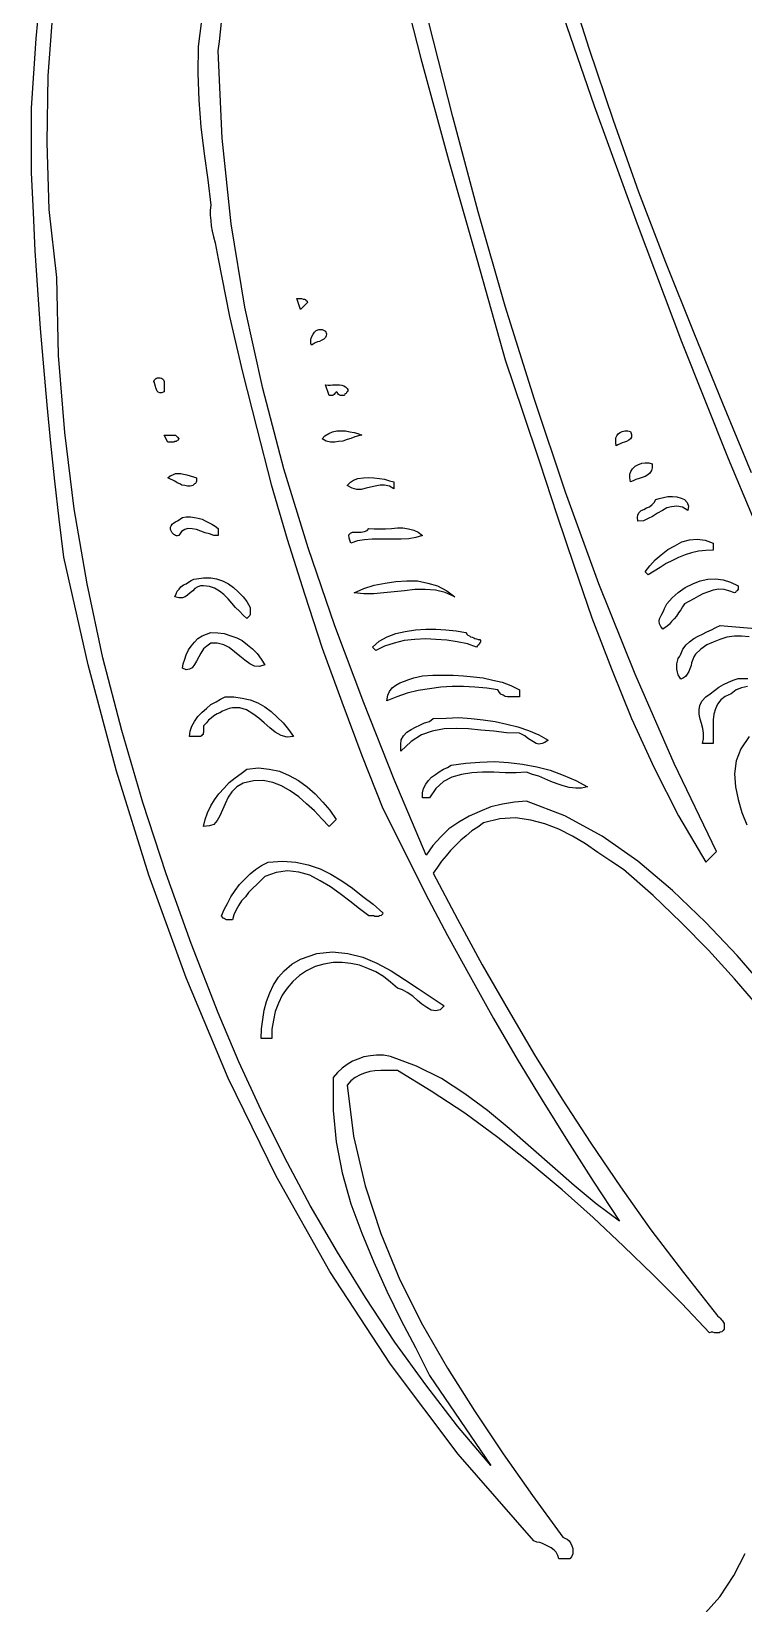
# Model space of a CAD drawing. Extents: x 0.02 to 6.72, y 0.02 to 7.01.
# Drawn here: x 0.019 to 1.334, y 2.659 to 5.559 of the extents above; entities that cross this region are included whole.
import ezdxf

# ---------------------------------------------------------------- set-up
doc = ezdxf.new("R2010")
doc.units = 0
doc.layers.add('1', color=7, linetype='Continuous')

msp = doc.modelspace()

# ---------------------------------------------------------------- linework, layer by layer
for points in [[(1.364, 3.757), (1.317, 3.811), (1.269, 3.864), (1.219, 3.915), (1.167, 3.965), (1.112, 4.013), (1.089, 4.028), (1.065, 4.044), (1.042, 4.06), (1.018, 4.074), (0.993, 4.087), (0.967, 4.097), (0.941, 4.104), (0.913, 4.108), (0.884, 4.106), (0.854, 4.099), (0.843, 4.091), (0.832, 4.084), (0.822, 4.075), (0.812, 4.067), (0.802, 4.057), (0.793, 4.048), (0.785, 4.038), (0.776, 4.028), (0.769, 4.017), (0.761, 4.006), (0.806, 3.921), (0.851, 3.837), (0.899, 3.754), (0.948, 3.671), (0.999, 3.589), (1.052, 3.508), (1.107, 3.427), (1.163, 3.348), (1.223, 3.269), (1.284, 3.192), (1.286, 3.189), (1.289, 3.187), (1.291, 3.185), (1.293, 3.182), (1.295, 3.18), (1.297, 3.177), (1.298, 3.175), (1.298, 3.172), (1.298, 3.169), (1.298, 3.165), (1.296, 3.162), (1.294, 3.16), (1.291, 3.159), (1.289, 3.158), (1.286, 3.158), (1.283, 3.158), (1.28, 3.158), (1.277, 3.159), (1.274, 3.159), (1.271, 3.158), (1.22, 3.212), (1.167, 3.265), (1.112, 3.318), (1.056, 3.371), (0.999, 3.422), (0.94, 3.471), (0.88, 3.518), (0.819, 3.563), (0.757, 3.604), (0.695, 3.642), (0.685, 3.642), (0.674, 3.642), (0.664, 3.642), (0.653, 3.641), (0.644, 3.64), (0.634, 3.637), (0.626, 3.634), (0.617, 3.629), (0.609, 3.623), (0.602, 3.615), (0.614, 3.521), (0.635, 3.429), (0.664, 3.341), (0.699, 3.256), (0.741, 3.173), (0.787, 3.093), (0.837, 3.014), (0.89, 2.935), (0.944, 2.858), (1, 2.781), (1.004, 2.779), (1.008, 2.777), (1.012, 2.774), (1.015, 2.769), (1.017, 2.765), (1.019, 2.76), (1.019, 2.755), (1.019, 2.75), (1.016, 2.745), (1.013, 2.741), (0.993, 2.741), (0.991, 2.747), (0.988, 2.753), (0.984, 2.757), (0.979, 2.761), (0.974, 2.764), (0.969, 2.766), (0.963, 2.769), (0.958, 2.771), (0.952, 2.772), (0.947, 2.774), (0.807, 2.934), (0.682, 3.1), (0.57, 3.271), (0.471, 3.447), (0.382, 3.628), (0.305, 3.813), (0.236, 4.002), (0.176, 4.194), (0.124, 4.39), (0.079, 4.589), (0.07, 4.659), (0.062, 4.729), (0.055, 4.799), (0.048, 4.87), (0.042, 4.94), (0.036, 5.011), (0.031, 5.082), (0.026, 5.154), (0.023, 5.225), (0.019, 5.298), (0.019, 5.307), (0.019, 5.318), (0.019, 5.33), (0.019, 5.342), (0.019, 5.354), (0.019, 5.367), (0.019, 5.379), (0.019, 5.392), (0.019, 5.405), (0.019, 5.417), (0.028, 5.546), (0.04, 5.674)], [(1.006, 5.662), (1.048, 5.528), (1.093, 5.395), (1.14, 5.263), (1.19, 5.133), (1.242, 5.003), (1.295, 4.873), (1.348, 4.745)], [(1.396, 4.556), (1.306, 4.77), (1.22, 4.986), (1.138, 5.203), (1.059, 5.421), (0.983, 5.641)], [(0.529, 5.059), (0.516, 5.046), (0.509, 5.066), (0.512, 5.066), (0.515, 5.066), (0.518, 5.066), (0.521, 5.065), (0.523, 5.065), (0.525, 5.064), (0.526, 5.063), (0.528, 5.061), (0.529, 5.059)], [(0.562, 5.006), (0.564, 5.001), (0.563, 4.997), (0.562, 4.994), (0.559, 4.991), (0.555, 4.989), (0.551, 4.987), (0.547, 4.986), (0.543, 4.984), (0.539, 4.982), (0.536, 4.98), (0.535, 4.983), (0.535, 4.987), (0.535, 4.991), (0.537, 4.996), (0.539, 5), (0.542, 5.004), (0.545, 5.007), (0.55, 5.009), (0.556, 5.009), (0.562, 5.006)], [(0.264, 4.913), (0.264, 4.894), (0.259, 4.892), (0.256, 4.892), (0.253, 4.893), (0.251, 4.895), (0.25, 4.898), (0.249, 4.901), (0.248, 4.904), (0.247, 4.908), (0.246, 4.911), (0.245, 4.913), (0.246, 4.916), (0.248, 4.918), (0.25, 4.919), (0.252, 4.92), (0.254, 4.92), (0.257, 4.92), (0.259, 4.919), (0.261, 4.918), (0.263, 4.916), (0.264, 4.913)], [(0.602, 4.9), (0.603, 4.898), (0.603, 4.896), (0.602, 4.894), (0.601, 4.893), (0.6, 4.891), (0.598, 4.89), (0.597, 4.888), (0.596, 4.887), (0.593, 4.887), (0.591, 4.887), (0.59, 4.887), (0.588, 4.888), (0.586, 4.889), (0.585, 4.891), (0.584, 4.892), (0.582, 4.894), (0.581, 4.892), (0.579, 4.891), (0.578, 4.889), (0.576, 4.888), (0.575, 4.887), (0.573, 4.887), (0.571, 4.887), (0.569, 4.887), (0.562, 4.907), (0.567, 4.906), (0.571, 4.906), (0.575, 4.907), (0.579, 4.907), (0.584, 4.907), (0.588, 4.907), (0.592, 4.906), (0.596, 4.905), (0.599, 4.903), (0.602, 4.9)], [(0.629, 4.814), (0.623, 4.813), (0.616, 4.811), (0.609, 4.808), (0.602, 4.806), (0.594, 4.803), (0.586, 4.802), (0.579, 4.801), (0.571, 4.801), (0.563, 4.803), (0.556, 4.807), (0.561, 4.813), (0.568, 4.817), (0.575, 4.82), (0.583, 4.822), (0.591, 4.822), (0.599, 4.822), (0.607, 4.82), (0.615, 4.819), (0.622, 4.817), (0.629, 4.814)], [(1.125, 4.821), (1.127, 4.815), (1.127, 4.81), (1.125, 4.807), (1.122, 4.805), (1.118, 4.802), (1.114, 4.801), (1.11, 4.8), (1.106, 4.798), (1.102, 4.796), (1.099, 4.794), (1.098, 4.8), (1.098, 4.805), (1.098, 4.809), (1.1, 4.813), (1.103, 4.817), (1.106, 4.819), (1.11, 4.821), (1.115, 4.822), (1.12, 4.822), (1.125, 4.821)], [(0.291, 4.807), (0.29, 4.805), (0.288, 4.804), (0.286, 4.802), (0.284, 4.802), (0.282, 4.801), (0.279, 4.801), (0.277, 4.801), (0.274, 4.801), (0.271, 4.801), (0.264, 4.814), (0.267, 4.814), (0.27, 4.814), (0.273, 4.814), (0.276, 4.814), (0.279, 4.814), (0.282, 4.814), (0.285, 4.814), (0.287, 4.812), (0.289, 4.81), (0.291, 4.807)], [(1.165, 4.761), (1.165, 4.754), (1.164, 4.749), (1.161, 4.744), (1.157, 4.741), (1.152, 4.738), (1.147, 4.736), (1.141, 4.734), (1.135, 4.732), (1.13, 4.73), (1.125, 4.728), (1.124, 4.735), (1.124, 4.742), (1.126, 4.747), (1.129, 4.752), (1.134, 4.757), (1.139, 4.759), (1.146, 4.762), (1.152, 4.763), (1.159, 4.763), (1.165, 4.761)], [(0.324, 4.735), (0.324, 4.733), (0.324, 4.73), (0.324, 4.729), (0.323, 4.727), (0.322, 4.725), (0.32, 4.724), (0.319, 4.723), (0.317, 4.721), (0.312, 4.72), (0.307, 4.72), (0.302, 4.721), (0.297, 4.722), (0.293, 4.724), (0.288, 4.726), (0.284, 4.729), (0.28, 4.731), (0.276, 4.733), (0.271, 4.735), (0.275, 4.739), (0.28, 4.741), (0.285, 4.743), (0.29, 4.743), (0.295, 4.743), (0.3, 4.742), (0.306, 4.741), (0.312, 4.739), (0.318, 4.737), (0.324, 4.735)], [(0.688, 4.728), (0.688, 4.715), (0.68, 4.72), (0.671, 4.722), (0.663, 4.722), (0.654, 4.72), (0.645, 4.718), (0.637, 4.716), (0.628, 4.714), (0.62, 4.714), (0.611, 4.716), (0.602, 4.721), (0.608, 4.727), (0.614, 4.731), (0.622, 4.734), (0.632, 4.735), (0.641, 4.736), (0.651, 4.735), (0.662, 4.734), (0.671, 4.733), (0.68, 4.73), (0.688, 4.728)], [(1.231, 4.675), (1.221, 4.681), (1.211, 4.683), (1.201, 4.682), (1.192, 4.68), (1.184, 4.675), (1.175, 4.67), (1.166, 4.664), (1.158, 4.66), (1.149, 4.656), (1.139, 4.655), (1.138, 4.662), (1.139, 4.667), (1.141, 4.671), (1.145, 4.675), (1.15, 4.677), (1.155, 4.68), (1.16, 4.682), (1.165, 4.686), (1.169, 4.69), (1.172, 4.695), (1.178, 4.697), (1.186, 4.699), (1.194, 4.701), (1.203, 4.701), (1.211, 4.7), (1.219, 4.698), (1.225, 4.695), (1.23, 4.69), (1.232, 4.683), (1.231, 4.675)], [(0.364, 4.642), (0.364, 4.629), (0.356, 4.629), (0.348, 4.632), (0.34, 4.634), (0.332, 4.637), (0.324, 4.64), (0.316, 4.641), (0.308, 4.642), (0.302, 4.64), (0.296, 4.636), (0.291, 4.629), (0.289, 4.628), (0.287, 4.628), (0.285, 4.629), (0.283, 4.63), (0.282, 4.631), (0.281, 4.632), (0.279, 4.634), (0.278, 4.635), (0.276, 4.64), (0.276, 4.644), (0.277, 4.647), (0.279, 4.65), (0.282, 4.652), (0.285, 4.654), (0.289, 4.656), (0.292, 4.658), (0.295, 4.66), (0.298, 4.662), (0.305, 4.663), (0.313, 4.663), (0.32, 4.662), (0.327, 4.661), (0.334, 4.659), (0.34, 4.656), (0.346, 4.653), (0.352, 4.65), (0.358, 4.646), (0.364, 4.642)], [(0.741, 4.629), (0.729, 4.625), (0.716, 4.623), (0.702, 4.622), (0.689, 4.622), (0.675, 4.622), (0.661, 4.622), (0.648, 4.622), (0.634, 4.621), (0.621, 4.619), (0.609, 4.615), (0.606, 4.624), (0.605, 4.63), (0.608, 4.633), (0.612, 4.635), (0.617, 4.635), (0.622, 4.635), (0.628, 4.635), (0.634, 4.636), (0.639, 4.638), (0.642, 4.642), (0.652, 4.641), (0.663, 4.641), (0.673, 4.641), (0.684, 4.642), (0.695, 4.643), (0.705, 4.643), (0.715, 4.641), (0.725, 4.639), (0.733, 4.635), (0.741, 4.629)], [(1.278, 4.615), (1.278, 4.602), (1.264, 4.601), (1.251, 4.6), (1.238, 4.597), (1.226, 4.593), (1.214, 4.588), (1.203, 4.583), (1.191, 4.577), (1.18, 4.57), (1.169, 4.563), (1.158, 4.556), (1.152, 4.562), (1.161, 4.573), (1.171, 4.584), (1.182, 4.593), (1.194, 4.603), (1.207, 4.61), (1.22, 4.617), (1.234, 4.621), (1.248, 4.622), (1.263, 4.62), (1.278, 4.615)], [(0.423, 4.496), (0.423, 4.493), (0.423, 4.49), (0.423, 4.488), (0.423, 4.485), (0.423, 4.483), (0.422, 4.481), (0.42, 4.479), (0.419, 4.478), (0.417, 4.476), (0.41, 4.482), (0.403, 4.489), (0.396, 4.496), (0.389, 4.504), (0.382, 4.512), (0.374, 4.52), (0.366, 4.526), (0.357, 4.532), (0.348, 4.535), (0.337, 4.536), (0.331, 4.536), (0.326, 4.534), (0.321, 4.531), (0.317, 4.527), (0.312, 4.523), (0.307, 4.519), (0.303, 4.516), (0.298, 4.514), (0.291, 4.514), (0.284, 4.516), (0.286, 4.521), (0.288, 4.526), (0.292, 4.53), (0.295, 4.534), (0.3, 4.538), (0.305, 4.54), (0.309, 4.543), (0.314, 4.546), (0.319, 4.548), (0.324, 4.549), (0.337, 4.551), (0.35, 4.551), (0.361, 4.549), (0.372, 4.545), (0.383, 4.54), (0.392, 4.533), (0.401, 4.525), (0.41, 4.516), (0.417, 4.507), (0.423, 4.496)], [(0.801, 4.516), (0.783, 4.524), (0.765, 4.528), (0.746, 4.529), (0.727, 4.529), (0.708, 4.527), (0.689, 4.525), (0.67, 4.523), (0.651, 4.521), (0.633, 4.521), (0.615, 4.523), (0.633, 4.531), (0.652, 4.537), (0.672, 4.541), (0.692, 4.544), (0.712, 4.545), (0.732, 4.545), (0.751, 4.541), (0.769, 4.536), (0.786, 4.527), (0.801, 4.516)], [(1.324, 4.536), (1.324, 4.534), (1.324, 4.532), (1.324, 4.53), (1.323, 4.528), (1.322, 4.527), (1.32, 4.526), (1.319, 4.524), (1.317, 4.523), (1.307, 4.527), (1.298, 4.529), (1.288, 4.53), (1.278, 4.528), (1.269, 4.525), (1.259, 4.521), (1.251, 4.517), (1.242, 4.512), (1.233, 4.507), (1.225, 4.503), (1.221, 4.497), (1.218, 4.492), (1.214, 4.486), (1.21, 4.48), (1.206, 4.475), (1.201, 4.47), (1.197, 4.465), (1.192, 4.461), (1.189, 4.459), (1.185, 4.456), (1.181, 4.461), (1.179, 4.466), (1.178, 4.471), (1.179, 4.475), (1.181, 4.48), (1.183, 4.484), (1.186, 4.489), (1.188, 4.494), (1.19, 4.498), (1.192, 4.503), (1.202, 4.514), (1.213, 4.524), (1.226, 4.533), (1.24, 4.54), (1.254, 4.545), (1.268, 4.548), (1.282, 4.549), (1.296, 4.547), (1.31, 4.543), (1.324, 4.536)], [(0.45, 4.39), (0.44, 4.387), (0.431, 4.388), (0.422, 4.392), (0.413, 4.399), (0.404, 4.406), (0.394, 4.414), (0.384, 4.422), (0.374, 4.427), (0.362, 4.43), (0.35, 4.43), (0.343, 4.425), (0.337, 4.42), (0.332, 4.412), (0.328, 4.405), (0.324, 4.397), (0.32, 4.391), (0.316, 4.385), (0.311, 4.382), (0.305, 4.381), (0.298, 4.384), (0.299, 4.392), (0.302, 4.401), (0.305, 4.409), (0.309, 4.418), (0.314, 4.425), (0.32, 4.432), (0.326, 4.439), (0.334, 4.444), (0.342, 4.447), (0.35, 4.45), (0.363, 4.449), (0.375, 4.448), (0.387, 4.444), (0.398, 4.44), (0.408, 4.435), (0.418, 4.427), (0.427, 4.42), (0.436, 4.411), (0.443, 4.401), (0.45, 4.39)], [(0.847, 4.437), (0.848, 4.435), (0.848, 4.432), (0.847, 4.431), (0.846, 4.429), (0.845, 4.427), (0.843, 4.426), (0.842, 4.425), (0.841, 4.423), (0.824, 4.429), (0.805, 4.433), (0.786, 4.436), (0.766, 4.437), (0.747, 4.438), (0.727, 4.437), (0.707, 4.435), (0.689, 4.43), (0.671, 4.425), (0.655, 4.417), (0.649, 4.423), (0.661, 4.434), (0.676, 4.442), (0.692, 4.448), (0.709, 4.452), (0.728, 4.455), (0.747, 4.456), (0.766, 4.456), (0.784, 4.455), (0.803, 4.453), (0.821, 4.45), (0.823, 4.447), (0.825, 4.445), (0.828, 4.444), (0.83, 4.442), (0.833, 4.441), (0.836, 4.44), (0.838, 4.439), (0.841, 4.438), (0.844, 4.437), (0.847, 4.437)], [(1.344, 4.442), (1.33, 4.443), (1.317, 4.443), (1.303, 4.441), (1.29, 4.437), (1.278, 4.432), (1.266, 4.427), (1.255, 4.419), (1.245, 4.41), (1.242, 4.405), (1.24, 4.4), (1.238, 4.394), (1.237, 4.389), (1.235, 4.383), (1.233, 4.378), (1.23, 4.373), (1.227, 4.369), (1.223, 4.366), (1.218, 4.364), (1.216, 4.367), (1.213, 4.372), (1.212, 4.377), (1.211, 4.382), (1.211, 4.387), (1.211, 4.392), (1.212, 4.397), (1.213, 4.402), (1.216, 4.406), (1.218, 4.41), (1.222, 4.419), (1.228, 4.427), (1.234, 4.433), (1.242, 4.439), (1.25, 4.443), (1.258, 4.447), (1.266, 4.451), (1.275, 4.455), (1.283, 4.459), (1.291, 4.463), (1.37, 4.456)], [(0.92, 4.344), (0.92, 4.331), (0.915, 4.331), (0.911, 4.331), (0.906, 4.331), (0.902, 4.331), (0.898, 4.331), (0.894, 4.332), (0.89, 4.334), (0.886, 4.336), (0.883, 4.339), (0.88, 4.344), (0.86, 4.347), (0.838, 4.349), (0.817, 4.35), (0.796, 4.35), (0.775, 4.349), (0.754, 4.346), (0.733, 4.343), (0.713, 4.338), (0.694, 4.331), (0.675, 4.324), (0.677, 4.334), (0.68, 4.341), (0.685, 4.348), (0.692, 4.353), (0.699, 4.357), (0.708, 4.36), (0.716, 4.363), (0.725, 4.366), (0.733, 4.368), (0.741, 4.37), (0.76, 4.371), (0.779, 4.371), (0.798, 4.371), (0.817, 4.37), (0.835, 4.368), (0.853, 4.366), (0.871, 4.362), (0.888, 4.358), (0.904, 4.352), (0.92, 4.344)], [(1.341, 4.35), (1.33, 4.348), (1.32, 4.344), (1.311, 4.337), (1.3, 4.332), (1.292, 4.326), (1.286, 4.318), (1.282, 4.309), (1.279, 4.299), (1.278, 4.289), (1.278, 4.278), (1.278, 4.266), (1.278, 4.255), (1.278, 4.245), (1.258, 4.245), (1.26, 4.254), (1.26, 4.264), (1.259, 4.273), (1.256, 4.282), (1.254, 4.29), (1.252, 4.299), (1.252, 4.307), (1.253, 4.315), (1.257, 4.323), (1.264, 4.331), (1.272, 4.337), (1.28, 4.343), (1.288, 4.349), (1.297, 4.354), (1.306, 4.358), (1.315, 4.362), (1.324, 4.365), (1.333, 4.365), (1.342, 4.365)], [(0.503, 4.258), (0.491, 4.257), (0.48, 4.26), (0.469, 4.266), (0.459, 4.274), (0.449, 4.283), (0.439, 4.292), (0.428, 4.3), (0.416, 4.307), (0.404, 4.311), (0.39, 4.311), (0.384, 4.31), (0.378, 4.307), (0.372, 4.305), (0.367, 4.302), (0.362, 4.3), (0.356, 4.296), (0.351, 4.292), (0.346, 4.288), (0.342, 4.283), (0.337, 4.278), (0.337, 4.275), (0.337, 4.272), (0.337, 4.269), (0.337, 4.266), (0.336, 4.264), (0.336, 4.262), (0.334, 4.261), (0.333, 4.259), (0.331, 4.258), (0.311, 4.258), (0.312, 4.268), (0.315, 4.277), (0.32, 4.286), (0.326, 4.295), (0.334, 4.303), (0.342, 4.31), (0.35, 4.317), (0.36, 4.322), (0.368, 4.327), (0.377, 4.331), (0.393, 4.331), (0.408, 4.329), (0.423, 4.326), (0.437, 4.32), (0.45, 4.313), (0.462, 4.304), (0.473, 4.294), (0.484, 4.283), (0.494, 4.271), (0.503, 4.258)], [(0.973, 4.251), (0.967, 4.247), (0.962, 4.245), (0.956, 4.244), (0.951, 4.245), (0.946, 4.248), (0.94, 4.252), (0.935, 4.255), (0.93, 4.259), (0.925, 4.262), (0.92, 4.264), (0.896, 4.265), (0.873, 4.268), (0.849, 4.27), (0.826, 4.272), (0.803, 4.273), (0.781, 4.272), (0.759, 4.268), (0.739, 4.261), (0.72, 4.249), (0.701, 4.231), (0.701, 4.243), (0.702, 4.252), (0.706, 4.259), (0.712, 4.266), (0.72, 4.271), (0.728, 4.275), (0.736, 4.279), (0.745, 4.283), (0.754, 4.286), (0.761, 4.291), (0.785, 4.292), (0.808, 4.293), (0.831, 4.291), (0.853, 4.289), (0.875, 4.286), (0.897, 4.281), (0.917, 4.276), (0.937, 4.269), (0.956, 4.261), (0.973, 4.251)], [(1.046, 4.165), (1.035, 4.163), (1.024, 4.163), (1.012, 4.164), (1.001, 4.167), (0.99, 4.171), (0.978, 4.175), (0.967, 4.18), (0.956, 4.185), (0.944, 4.188), (0.933, 4.192), (0.914, 4.191), (0.894, 4.191), (0.873, 4.192), (0.852, 4.192), (0.832, 4.191), (0.813, 4.188), (0.795, 4.183), (0.78, 4.175), (0.766, 4.162), (0.754, 4.145), (0.741, 4.145), (0.741, 4.154), (0.743, 4.162), (0.747, 4.17), (0.752, 4.177), (0.758, 4.183), (0.765, 4.188), (0.772, 4.193), (0.78, 4.198), (0.787, 4.201), (0.794, 4.205), (0.821, 4.209), (0.847, 4.211), (0.874, 4.212), (0.9, 4.21), (0.926, 4.207), (0.952, 4.202), (0.977, 4.196), (1.001, 4.187), (1.024, 4.177), (1.046, 4.165)], [(0.582, 4.105), (0.569, 4.092), (0.555, 4.106), (0.542, 4.121), (0.527, 4.134), (0.513, 4.147), (0.497, 4.158), (0.481, 4.167), (0.465, 4.173), (0.447, 4.177), (0.429, 4.176), (0.41, 4.172), (0.398, 4.165), (0.389, 4.156), (0.382, 4.146), (0.377, 4.134), (0.372, 4.123), (0.367, 4.112), (0.362, 4.103), (0.356, 4.096), (0.348, 4.093), (0.337, 4.092), (0.34, 4.105), (0.344, 4.117), (0.35, 4.13), (0.357, 4.141), (0.365, 4.152), (0.375, 4.163), (0.384, 4.173), (0.395, 4.182), (0.406, 4.19), (0.417, 4.198), (0.438, 4.2), (0.458, 4.198), (0.477, 4.194), (0.495, 4.186), (0.512, 4.177), (0.528, 4.165), (0.543, 4.152), (0.557, 4.137), (0.57, 4.122), (0.582, 4.105)], [(0.668, 3.933), (0.667, 3.93), (0.665, 3.928), (0.662, 3.927), (0.66, 3.926), (0.657, 3.926), (0.653, 3.926), (0.651, 3.927), (0.648, 3.927), (0.645, 3.927), (0.642, 3.927), (0.625, 3.94), (0.607, 3.954), (0.589, 3.968), (0.571, 3.981), (0.552, 3.992), (0.533, 4.002), (0.513, 4.008), (0.492, 4.01), (0.471, 4.007), (0.45, 4), (0.442, 3.992), (0.435, 3.985), (0.428, 3.978), (0.42, 3.97), (0.414, 3.962), (0.407, 3.955), (0.402, 3.947), (0.397, 3.938), (0.393, 3.929), (0.39, 3.92), (0.387, 3.92), (0.384, 3.92), (0.382, 3.92), (0.379, 3.92), (0.377, 3.921), (0.375, 3.922), (0.373, 3.923), (0.372, 3.925), (0.37, 3.927), (0.375, 3.939), (0.381, 3.95), (0.387, 3.962), (0.395, 3.974), (0.403, 3.985), (0.413, 3.995), (0.423, 4.005), (0.433, 4.013), (0.444, 4.02), (0.456, 4.026), (0.483, 4.028), (0.507, 4.026), (0.53, 4.021), (0.552, 4.014), (0.572, 4.004), (0.592, 3.992), (0.612, 3.978), (0.631, 3.963), (0.65, 3.949), (0.668, 3.933)], [(0.781, 3.761), (0.774, 3.754), (0.766, 3.752), (0.757, 3.753), (0.749, 3.758), (0.74, 3.764), (0.732, 3.771), (0.723, 3.779), (0.713, 3.786), (0.704, 3.791), (0.695, 3.794), (0.682, 3.805), (0.669, 3.815), (0.655, 3.824), (0.64, 3.83), (0.625, 3.836), (0.609, 3.839), (0.593, 3.841), (0.576, 3.841), (0.559, 3.838), (0.543, 3.834), (0.527, 3.826), (0.514, 3.817), (0.502, 3.806), (0.491, 3.794), (0.482, 3.781), (0.475, 3.766), (0.469, 3.751), (0.466, 3.735), (0.463, 3.718), (0.463, 3.701), (0.443, 3.701), (0.444, 3.719), (0.446, 3.736), (0.449, 3.753), (0.453, 3.769), (0.459, 3.785), (0.466, 3.8), (0.475, 3.814), (0.486, 3.826), (0.5, 3.838), (0.516, 3.847), (0.546, 3.858), (0.575, 3.861), (0.603, 3.858), (0.631, 3.851), (0.657, 3.84), (0.683, 3.826), (0.708, 3.81), (0.733, 3.793), (0.757, 3.777), (0.781, 3.761)], [(1.258, 2.635), (1.29, 2.671), (1.316, 2.71), (1.337, 2.751)]]:
    msp.add_lwpolyline(points)
at = {"layer": '1'}
for points in [[(0.69, 5.697), (0.738, 5.509), (0.789, 5.322), (0.842, 5.137), (0.894, 4.953), (0.926, 4.858), (0.958, 4.763), (0.989, 4.667), (1.021, 4.572), (1.054, 4.477), (1.09, 4.383), (1.127, 4.291), (1.169, 4.2), (1.214, 4.112), (1.264, 4.026), (1.284, 4.046), (1.206, 4.208), (1.134, 4.373), (1.067, 4.54), (1.005, 4.709), (0.948, 4.88), (0.894, 5.052), (0.844, 5.226), (0.797, 5.401), (0.752, 5.578)], [(0.333, 5.579), (0.327, 5.531), (0.326, 5.482), (0.328, 5.432), (0.332, 5.383), (0.338, 5.333), (0.345, 5.285), (0.35, 5.238), (0.349, 5.229), (0.349, 5.22), (0.35, 5.21), (0.351, 5.2), (0.353, 5.19), (0.355, 5.18), (0.358, 5.169), (0.36, 5.159), (0.362, 5.149), (0.364, 5.139), (0.385, 5.033), (0.409, 4.93), (0.435, 4.826), (0.462, 4.723), (0.491, 4.622), (0.523, 4.521), (0.556, 4.421), (0.592, 4.322), (0.629, 4.223), (0.668, 4.125), (0.707, 4.047), (0.746, 3.969), (0.787, 3.891), (0.829, 3.815), (0.872, 3.738), (0.916, 3.663), (0.962, 3.587), (1.009, 3.512), (1.056, 3.438), (1.105, 3.364), (1.062, 3.396), (1.021, 3.43), (0.981, 3.465), (0.941, 3.5), (0.901, 3.535), (0.861, 3.568), (0.819, 3.599), (0.776, 3.627), (0.73, 3.65), (0.682, 3.668), (0.669, 3.67), (0.656, 3.67), (0.645, 3.669), (0.633, 3.667), (0.622, 3.663), (0.612, 3.659), (0.602, 3.653), (0.593, 3.646), (0.584, 3.638), (0.576, 3.629), (0.576, 3.568), (0.582, 3.51), (0.593, 3.453), (0.609, 3.396), (0.629, 3.342), (0.651, 3.288), (0.675, 3.235), (0.701, 3.182), (0.728, 3.131), (0.754, 3.079), (0.867, 2.913), (0.806, 2.986), (0.747, 3.062), (0.69, 3.141), (0.636, 3.223), (0.584, 3.307), (0.534, 3.393), (0.487, 3.481), (0.443, 3.569), (0.402, 3.658), (0.364, 3.748), (0.314, 3.876), (0.268, 4.005), (0.225, 4.136), (0.186, 4.269), (0.151, 4.403), (0.122, 4.54), (0.098, 4.678), (0.081, 4.819), (0.069, 4.961), (0.066, 5.105), (0.052, 5.23), (0.048, 5.354), (0.05, 5.477), (0.059, 5.599)], [(1.377, 3.791), (1.322, 3.854), (1.264, 3.915), (1.203, 3.974), (1.139, 4.028), (1.073, 4.074), (1.004, 4.112), (0.933, 4.139), (0.911, 4.137), (0.889, 4.133), (0.867, 4.128), (0.847, 4.12), (0.827, 4.111), (0.808, 4.1), (0.79, 4.088), (0.775, 4.073), (0.76, 4.057), (0.748, 4.039), (0.689, 4.179), (0.633, 4.32), (0.579, 4.462), (0.53, 4.606), (0.485, 4.752), (0.446, 4.9), (0.413, 5.05), (0.388, 5.204), (0.371, 5.362), (0.364, 5.523), (0.366, 5.54), (0.368, 5.558), (0.37, 5.576)], [(1.344, 4.258), (1.329, 4.235), (1.32, 4.213), (1.317, 4.189), (1.319, 4.165), (1.324, 4.142), (1.331, 4.118), (1.34, 4.095)]]:
    msp.add_lwpolyline(points, dxfattribs=at)

doc.saveas('drawing.dxf')
